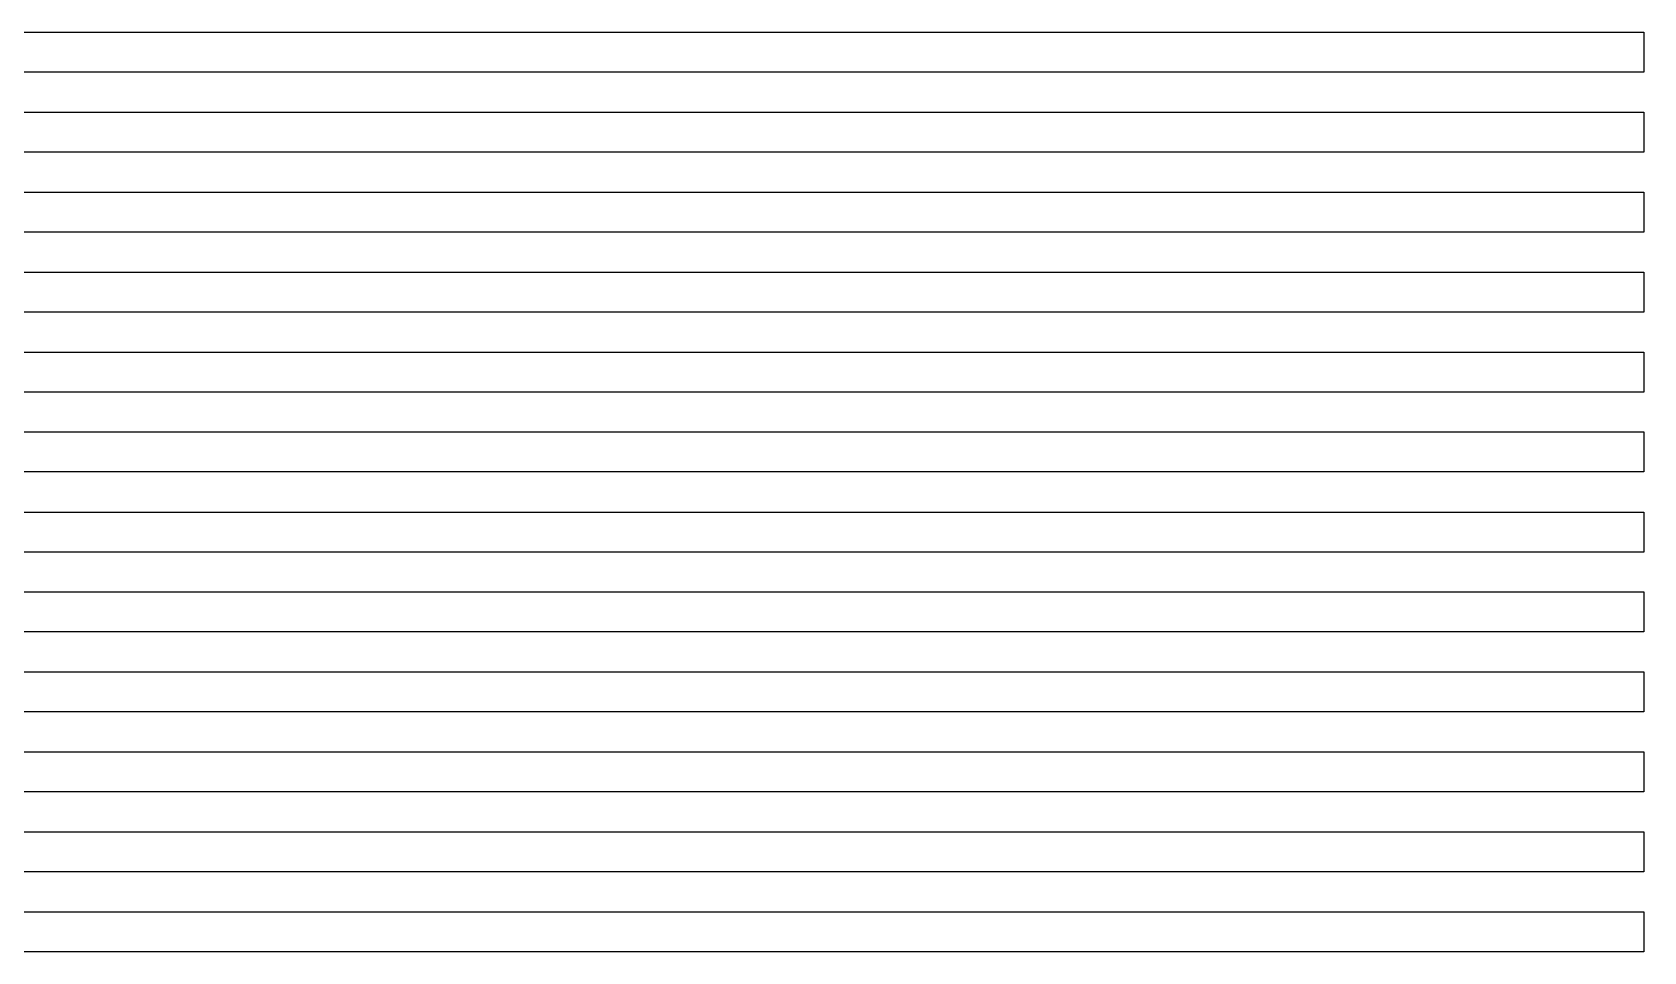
# Model space of a CAD drawing. Extents: x 20 to 170, y 60 to 234.
# Drawn here: x 132.5 to 170, y 212.6 to 234.01 of the extents above; entities that cross this region are included whole.
import ezdxf

# ---------------------------------------------------------------- set-up
doc = ezdxf.new("R2010")
doc.units = 0
doc.header["$LTSCALE"] = 0.000394
doc.layers.add('SPLINE', color=7, linetype='CONTINUOUS')

msp = doc.modelspace()

# ---------------------------------------------------------------- linework, layer by layer
at = {"layer": 'SPLINE', "color": 2}
for points in [[(130.210983, 234.005997, -39.026123), (133.002243, 234.005997, -39.098145), (133.699463, 234.005997, -39.098145), (134.311584, 234.005997, -39.142025), (135.793518, 234.005997, -39.176445), (136.490738, 234.005997, -39.176445), (138.409912, 234.005997, -39.248505), (139.282013, 234.005997, -39.254704), (139.981598, 234.005997, -39.276646), (141.376038, 234.005997, -39.292305), (143.470093, 234.005997, -39.326744), (144.167267, 234.005997, -39.326744), (145.214264, 234.005997, -39.364285), (145.564087, 234.005997, -39.364285), (146.960876, 234.005997, -39.442604), (147.658051, 234.005997, -39.442604), (148.355347, 234.005997, -39.458244), (149.402374, 234.005997, -39.514645), (150.799225, 234.005997, -39.517765), (151.146545, 234.005997, -39.549065), (152.543411, 234.005997, -39.592903), (153.240616, 234.005997, -39.592903), (154.287689, 234.005997, -39.630444), (154.984909, 234.005997, -39.630444), (156.031906, 234.005997, -39.668064), (156.381668, 234.005997, -39.671165), (157.951065, 234.005997, -39.743225), (158.125931, 234.005997, -39.752605), (159.520386, 234.005997, -39.783924), (160.220016, 234.005997, -39.818344), (160.479965, 234.005997, -39.846523), (160.917206, 234.005997, -39.855904), (161.266983, 234.005997, -39.887245), (161.614441, 234.005997, -40), (170, 234.005997, -40), (170, 233.074875, -40), (161.614441, 233.074875, -40), (161.266983, 233.074875, -39.884125), (160.567474, 233.074875, -39.843403), (160.220016, 233.074875, -39.799564), (158.823166, 233.074875, -39.746346), (157.253815, 233.074875, -39.743225), (156.381668, 233.074875, -39.671165), (156.031906, 233.074875, -39.664925), (155.334702, 233.074875, -39.636745), (154.637451, 233.074875, -39.630444), (153.5905, 233.074875, -39.596024), (152.193665, 233.074875, -39.586643), (150.799225, 233.074875, -39.517765), (149.752167, 233.074875, -39.514645), (149.052597, 233.074875, -39.486423), (148.70517, 233.074875, -39.480164), (147.658051, 233.074875, -39.442604), (146.960876, 233.074875, -39.442604), (145.564087, 233.074875, -39.395603), (145.214264, 233.074875, -39.367443), (144.866852, 233.074875, -39.361183), (143.994751, 233.074875, -39.326744), (143.12262, 233.074875, -39.326744), (142.075592, 233.074875, -39.292305), (139.981598, 233.074875, -39.292305), (137.887543, 233.074875, -39.242226), (137.712662, 233.074875, -39.229664), (136.490738, 233.074875, -39.176445), (135.968384, 233.074875, -39.176445), (134.399063, 233.074875, -39.138905), (131.955276, 233.074875, -39.029243)], [(131.605392, 232.143631, -39.026123), (133.002243, 232.143631, -39.069984), (134.399063, 232.143631, -39.138905), (135.793518, 232.143631, -39.173325), (137.190353, 232.143631, -39.176445), (138.584793, 232.143631, -39.282925), (140.503967, 232.143631, -39.298584), (141.028595, 232.143631, -39.292305), (142.772888, 232.143631, -39.292305), (143.470093, 232.143631, -39.317345), (143.994751, 232.143631, -39.358086), (144.167267, 232.143631, -39.364285), (145.564087, 232.143631, -39.364285), (145.913879, 232.143631, -39.376865), (146.786011, 232.143631, -39.442604), (147.658051, 232.143631, -39.442604), (148.355347, 232.143631, -39.464504), (149.752167, 232.143631, -39.492725), (151.146545, 232.143631, -39.542805), (152.543411, 232.143631, -39.564724), (153.240616, 232.143631, -39.592903), (153.937836, 232.143631, -39.592903), (155.334702, 232.143631, -39.633625), (156.031906, 232.143631, -39.633625), (156.381668, 232.143631, -39.652405), (156.903992, 232.143631, -39.715004), (157.428696, 232.143631, -39.746346), (158.823166, 232.143631, -39.746346), (160.220016, 232.143631, -39.799564), (160.567474, 232.143631, -39.843403), (161.266983, 232.143631, -39.887245), (161.614441, 232.143631, -40), (170, 232.143631, -40), (170, 231.212433, -40), (161.614441, 231.212433, -40), (161.266983, 231.212433, -39.868484), (160.917206, 231.212433, -39.855904), (159.520386, 231.212433, -39.783924), (158.998032, 231.212433, -39.783924), (158.125931, 231.212433, -39.749424), (157.428696, 231.212433, -39.746346), (156.729111, 231.212433, -39.677464), (156.381668, 231.212433, -39.633625), (155.334702, 231.212433, -39.630444), (153.240616, 231.212433, -39.580364), (152.543411, 231.212433, -39.558464), (151.843811, 231.212433, -39.552185), (151.146545, 231.212433, -39.545925), (150.449341, 231.212433, -39.508385), (149.752167, 231.212433, -39.483284), (148.355347, 231.212433, -39.467686), (147.658051, 231.212433, -39.442604), (146.960876, 231.212433, -39.442604), (145.564087, 231.212433, -39.364285), (144.167267, 231.212433, -39.364285), (143.994751, 231.212433, -39.358086), (143.12262, 231.212433, -39.292305), (139.282013, 231.212433, -39.292305), (138.93454, 231.212433, -39.276646), (137.190353, 231.212433, -39.176445), (136.490738, 231.212433, -39.176445), (135.443756, 231.212433, -39.138905), (134.74646, 231.212433, -39.138905), (134.399063, 231.212433, -39.116943), (133.002243, 231.212433, -39.063725), (132.305008, 231.212433, -39.069984)], [(131.955276, 230.28363, -39.069984), (133.699463, 230.28363, -39.063725), (134.049271, 230.28363, -39.076244), (134.399063, 230.28363, -39.107544), (137.190353, 230.28363, -39.176445), (138.584793, 230.28363, -39.223404), (141.376038, 230.28363, -39.292305), (143.12262, 230.28363, -39.295425), (145.214264, 230.28363, -39.383125), (145.738998, 230.28363, -39.426945), (146.261383, 230.28363, -39.442604), (146.960876, 230.28363, -39.442604), (148.530289, 230.28363, -39.473885), (149.577255, 230.28363, -39.508385), (149.752167, 230.28363, -39.514645), (150.799225, 230.28363, -39.517765), (152.543411, 230.28363, -39.592903), (154.287689, 230.28363, -39.596024), (154.637451, 230.28363, -39.617905), (155.334702, 230.28363, -39.633625), (156.381668, 230.28363, -39.633625), (157.428696, 230.28363, -39.727543), (160.220016, 230.28363, -39.796444), (160.917206, 230.28363, -39.855904), (161.266983, 230.28363, -39.868484), (161.614441, 230.28363, -40), (170, 230.28363, -40), (170, 229.352356, -40), (161.614441, 229.352356, -40), (161.266983, 229.352356, -39.884125), (160.917206, 229.352356, -39.830864), (160.567474, 229.352356, -39.802685), (158.823166, 229.352356, -39.746346), (158.125931, 229.352356, -39.746346), (157.428696, 229.352356, -39.721283), (156.381668, 229.352356, -39.646103), (156.031906, 229.352356, -39.630444), (154.984909, 229.352356, -39.627365), (154.287689, 229.352356, -39.599144), (153.240616, 229.352356, -39.592903), (152.193665, 229.352356, -39.558464), (151.496399, 229.352356, -39.558464), (150.799225, 229.352356, -39.517765), (149.752167, 229.352356, -39.517765), (148.180435, 229.352356, -39.477043), (148.005554, 229.352356, -39.461384), (146.960876, 229.352356, -39.417564), (145.913879, 229.352356, -39.401905), (145.214264, 229.352356, -39.345524), (144.866852, 229.352356, -39.329865), (144.167267, 229.352356, -39.326744), (142.772888, 229.352356, -39.292305), (141.376038, 229.352356, -39.292305), (137.53772, 229.352356, -39.176445), (136.8405, 229.352356, -39.176445), (135.793518, 229.352356, -39.138905), (134.399063, 229.352356, -39.116943), (134.049271, 229.352356, -39.104404), (133.002243, 229.352356, -39.098145), (131.605392, 229.352356, -39.048084)], [(131.605392, 228.421204, -39.026123), (133.002243, 228.421204, -39.098145), (134.049271, 228.421204, -39.104404), (135.096298, 228.421204, -39.138905), (135.793518, 228.421204, -39.145103), (136.490738, 228.421204, -39.173325), (137.190353, 228.421204, -39.176445), (138.237305, 228.421204, -39.210884), (138.584793, 228.421204, -39.214005), (139.631744, 228.421204, -39.254704), (140.32901, 228.421204, -39.254704), (141.028595, 228.421204, -39.273464), (141.376038, 228.421204, -39.292305), (142.423035, 228.421204, -39.292305), (142.772888, 228.421204, -39.307964), (144.167267, 228.421204, -39.326744), (144.866852, 228.421204, -39.326744), (145.214264, 228.421204, -39.342384), (145.913879, 228.421204, -39.395603), (146.960876, 228.421204, -39.411304), (147.658051, 228.421204, -39.436325), (148.355347, 228.421204, -39.458244), (149.402374, 228.421204, -39.514645), (151.496399, 228.421204, -39.524044), (151.843811, 228.421204, -39.545925), (155.334702, 228.421204, -39.630444), (156.031906, 228.421204, -39.630444), (156.729111, 228.421204, -39.661804), (157.428696, 228.421204, -39.715004), (157.601212, 228.421204, -39.736923), (158.823166, 228.421204, -39.780785), (159.520386, 228.421204, -39.799564), (160.045105, 228.421204, -39.818344), (160.917206, 228.421204, -39.818344), (161.222137, 228.421204, -39.843403), (161.526947, 228.421204, -39.984341), (161.550598, 228.421204, -40), (170, 228.421204, -40), (170, 227.492325, -40), (161.571899, 227.492325, -40), (161.233902, 227.492325, -39.849644), (160.917206, 227.492325, -39.818344), (160.220016, 227.492325, -39.827724), (159.172928, 227.492325, -39.783924), (158.125931, 227.492325, -39.777645), (156.729111, 227.492325, -39.658665), (156.031906, 227.492325, -39.630444), (155.334702, 227.492325, -39.630444), (153.937836, 227.492325, -39.611683), (153.5905, 227.492325, -39.596024), (152.890869, 227.492325, -39.592903), (152.36853, 227.492325, -39.583485), (151.843811, 227.492325, -39.542805), (151.146545, 227.492325, -39.517765), (149.752167, 227.492325, -39.514645), (148.005554, 227.492325, -39.442604), (147.658051, 227.492325, -39.442604), (144.866852, 227.492325, -39.329865), (143.994751, 227.492325, -39.326744), (143.12262, 227.492325, -39.295425), (142.075592, 227.492325, -39.292305), (141.376038, 227.492325, -39.261005), (139.981598, 227.492325, -39.242226), (139.282013, 227.492325, -39.214005), (138.759644, 227.492325, -39.214005), (137.190353, 227.492325, -39.176445), (136.490738, 227.492325, -39.176445), (134.74646, 227.492325, -39.107544), (133.002243, 227.492325, -39.095024), (132.305008, 227.492325, -39.038704)], [(131.605392, 226.561127, -39.026123), (133.699463, 226.561127, -39.098145), (134.399063, 226.561127, -39.098145), (135.793518, 226.561127, -39.138905), (136.490738, 226.561127, -39.138905), (137.53772, 226.561127, -39.176445), (137.887543, 226.561127, -39.182705), (138.584793, 226.561127, -39.210884), (139.631744, 226.561127, -39.214005), (139.981598, 226.561127, -39.229664), (141.376038, 226.561127, -39.254704), (142.075592, 226.561127, -39.279804), (142.772888, 226.561127, -39.292305), (144.167267, 226.561127, -39.326744), (144.866852, 226.561127, -39.326744), (147.658051, 226.561127, -39.436325), (148.355347, 226.561127, -39.458244), (149.052597, 226.561127, -39.480164), (149.577255, 226.561127, -39.483284), (150.449341, 226.561127, -39.542805), (151.146545, 226.561127, -39.517765), (151.496399, 226.561127, -39.524044), (153.240616, 226.561127, -39.592903), (154.984909, 226.561127, -39.596024), (156.206787, 226.561127, -39.636745), (156.903992, 226.561127, -39.693085), (158.125931, 226.561127, -39.746346), (159.520386, 226.561127, -39.771385), (159.870132, 226.561127, -39.787045), (160.220016, 226.561127, -39.818344), (160.917206, 226.561127, -39.827724), (161.266983, 226.561127, -39.865303), (161.526947, 226.561127, -39.984341), (161.550598, 226.561127, -40), (170, 226.561127, -40), (170, 225.629868, -40), (161.614441, 225.629868, -40), (161.266983, 225.629868, -39.830864), (160.917206, 225.629868, -39.818344), (160.567474, 225.629868, -39.818344), (160.220016, 225.629868, -39.796444), (158.823166, 225.629868, -39.746346), (158.125931, 225.629868, -39.743225), (156.031906, 225.629868, -39.617905), (155.334702, 225.629868, -39.596024), (153.937836, 225.629868, -39.583485), (153.240616, 225.629868, -39.558464), (152.543411, 225.629868, -39.552185), (151.843811, 225.629868, -39.524044), (150.799225, 225.629868, -39.517765), (150.449341, 225.629868, -39.530304), (149.752167, 225.629868, -39.480164), (148.355347, 225.629868, -39.458244), (148.005554, 225.629868, -39.442604), (147.308319, 225.629868, -39.442604), (146.786011, 225.629868, -39.430084), (145.913879, 225.629868, -39.373745), (145.214264, 225.629868, -39.364285), (144.167267, 225.629868, -39.326744), (143.819824, 225.629868, -39.323605), (143.12262, 225.629868, -39.295425), (142.075592, 225.629868, -39.289124), (141.376038, 225.629868, -39.257885), (140.678833, 225.629868, -39.242226), (140.32901, 225.629868, -39.217144), (138.584793, 225.629868, -39.210884), (136.8405, 225.629868, -39.142025), (136.490738, 225.629868, -39.138905), (135.443756, 225.629868, -39.098145), (134.399063, 225.629868, -39.098145), (132.305008, 225.629868, -39.054344)], [(131.605392, 224.701065, -39.026123), (132.652512, 224.701065, -39.026123), (134.399063, 224.701065, -39.091885), (135.793518, 224.701065, -39.098145), (137.887543, 224.701065, -39.176445), (138.584793, 224.701065, -39.179585), (139.282013, 224.701065, -39.204624), (139.456879, 224.701065, -39.214005), (139.981598, 224.701065, -39.214005), (140.678833, 224.701065, -39.239044), (141.376038, 224.701065, -39.292305), (143.12262, 224.701065, -39.292305), (143.994751, 224.701065, -39.326744), (145.564087, 224.701065, -39.364285), (146.960876, 224.701065, -39.433205), (148.005554, 224.701065, -39.442604), (149.052597, 224.701065, -39.480164), (149.752167, 224.701065, -39.483284), (150.624252, 224.701065, -39.517765), (151.146545, 224.701065, -39.517765), (152.543411, 224.701065, -39.558464), (153.5905, 224.701065, -39.558464), (155.334702, 224.701065, -39.643005), (156.729111, 224.701065, -39.671165), (157.078964, 224.701065, -39.699345), (159.172928, 224.701065, -39.783924), (159.520386, 224.701065, -39.783924), (160.917206, 224.701065, -39.818344), (161.233902, 224.701065, -39.837143), (161.571899, 224.701065, -40), (170, 224.701065, -40), (170, 223.769867, -40), (161.550598, 223.769867, -40), (161.526947, 223.769867, -39.984341), (161.222137, 223.769867, -39.843403), (160.917206, 223.769867, -39.818344), (160.220016, 223.769867, -39.818344), (159.870132, 223.769867, -39.793304), (159.172928, 223.769867, -39.783924), (155.334702, 223.769867, -39.630444), (153.850449, 223.769867, -39.596024), (153.240616, 223.769867, -39.552185), (152.543411, 223.769867, -39.564724), (151.843811, 223.769867, -39.542805), (151.496399, 223.769867, -39.517765), (150.449341, 223.769867, -39.517765), (149.402374, 223.769867, -39.480164), (149.052597, 223.769867, -39.480164), (148.005554, 223.769867, -39.442604), (147.308319, 223.769867, -39.442604), (146.786011, 223.769867, -39.430084), (145.913879, 223.769867, -39.364285), (145.214264, 223.769867, -39.364285), (144.167267, 223.769867, -39.326744), (143.12262, 223.769867, -39.326744), (142.075592, 223.769867, -39.292305), (141.376038, 223.769867, -39.298584), (140.678833, 223.769867, -39.257885), (140.156509, 223.769867, -39.248505), (139.631744, 223.769867, -39.232784), (139.282013, 223.769867, -39.207745), (138.584793, 223.769867, -39.179585), (137.53772, 223.769867, -39.176445), (135.618622, 223.769867, -39.098145), (134.74646, 223.769867, -39.098145), (133.002243, 223.769867, -39.026123), (131.257965, 223.769867, -39.026123)], [(131.605392, 222.838623, -39.026123), (133.002243, 222.838623, -39.026123), (133.699463, 222.838623, -39.054344), (134.659058, 222.838623, -39.098145), (135.096298, 222.838623, -39.107544), (135.968384, 222.838623, -39.138905), (136.490738, 222.838623, -39.138905), (137.53772, 222.838623, -39.176445), (138.409912, 222.838623, -39.204624), (138.584793, 222.838623, -39.210884), (139.631744, 222.838623, -39.214005), (140.678833, 222.838623, -39.254704), (141.028595, 222.838623, -39.254704), (144.167267, 222.838623, -39.326744), (144.866852, 222.838623, -39.329865), (147.658051, 222.838623, -39.442604), (148.005554, 222.838623, -39.442604), (148.355347, 222.838623, -39.458244), (149.752167, 222.838623, -39.480164), (150.624252, 222.838623, -39.517765), (151.146545, 222.838623, -39.517765), (152.543411, 222.838623, -39.561584), (153.240616, 222.838623, -39.561584), (153.5905, 222.838623, -39.583485), (154.984909, 222.838623, -39.621063), (156.729111, 222.838623, -39.683704), (158.300842, 222.838623, -39.746346), (158.823166, 222.838623, -39.746346), (159.870132, 222.838623, -39.783924), (160.567474, 222.838623, -39.802685), (161.233902, 222.838623, -39.837143), (161.571899, 222.838623, -40), (170, 222.838623, -40), (170, 221.907364, -40), (161.526947, 221.907364, -40), (161.266983, 221.907364, -39.877865), (160.917206, 221.907364, -39.827724), (158.823166, 221.907364, -39.746346), (158.125931, 221.907364, -39.743225), (156.031906, 221.907364, -39.658665), (155.334702, 221.907364, -39.602264), (154.984909, 221.907364, -39.596024), (154.637451, 221.907364, -39.599144), (154.287689, 221.907364, -39.611683), (154.112747, 221.907364, -39.611683), (153.5905, 221.907364, -39.567844), (153.240616, 221.907364, -39.552185), (152.543411, 221.907364, -39.564724), (151.146545, 221.907364, -39.517765), (150.624252, 221.907364, -39.517765), (149.752167, 221.907364, -39.480164), (148.355347, 221.907364, -39.458244), (145.214264, 221.907364, -39.329865), (144.167267, 221.907364, -39.326744), (141.376038, 221.907364, -39.254704), (139.981598, 221.907364, -39.229664), (139.631744, 221.907364, -39.214005), (138.584793, 221.907364, -39.210884), (136.490738, 221.907364, -39.138905), (135.618622, 221.907364, -39.138905), (134.74646, 221.907364, -39.095024), (133.002243, 221.907364, -39.026123), (131.605392, 221.907364, -39.026123)], [(131.605392, 220.978546, -39.026123), (133.002243, 220.978546, -39.026123), (134.399063, 220.978546, -39.079384), (134.74646, 220.978546, -39.098145), (135.443756, 220.978546, -39.104404), (135.793518, 220.978546, -39.110683), (137.450348, 220.978546, -39.176445), (137.887543, 220.978546, -39.182705), (138.584793, 220.978546, -39.210884), (139.631744, 220.978546, -39.214005), (140.32901, 220.978546, -39.254704), (141.376038, 220.978546, -39.257885), (144.167267, 220.978546, -39.326744), (144.866852, 220.978546, -39.326744), (146.611115, 220.978546, -39.389404), (146.960876, 220.978546, -39.408165), (147.658051, 220.978546, -39.436325), (148.355347, 220.978546, -39.458244), (149.752167, 220.978546, -39.480164), (152.543411, 220.978546, -39.552185), (153.5905, 220.978546, -39.592903), (154.287689, 220.978546, -39.599144), (155.334702, 220.978546, -39.596024), (156.031906, 220.978546, -39.621063), (158.125931, 220.978546, -39.743225), (158.823166, 220.978546, -39.746346), (159.520386, 220.978546, -39.805824), (160.917206, 220.978546, -39.821484), (161.266983, 220.978546, -39.849644), (161.614441, 220.978546, -40), (170, 220.978546, -40), (170, 220.047363, -40), (161.614441, 220.047363, -40), (161.266983, 220.047363, -39.830864), (160.74234, 220.047363, -39.818344), (160.394867, 220.047363, -39.815205), (159.520386, 220.047363, -39.761963), (159.172928, 220.047363, -39.746346), (158.125931, 220.047363, -39.736923), (157.428696, 220.047363, -39.680565), (156.903992, 220.047363, -39.661804), (155.334702, 220.047363, -39.627365), (154.637451, 220.047363, -39.599144), (153.240616, 220.047363, -39.580364), (152.890869, 220.047363, -39.558464), (152.36853, 220.047363, -39.517765), (151.146545, 220.047363, -39.517765), (149.752167, 220.047363, -39.480164), (148.355347, 220.047363, -39.458244), (148.005554, 220.047363, -39.442604), (146.960876, 220.047363, -39.433205), (146.261383, 220.047363, -39.379963), (144.866852, 220.047363, -39.329865), (143.994751, 220.047363, -39.326744), (142.772888, 220.047363, -39.279804), (141.376038, 220.047363, -39.254704), (139.981598, 220.047363, -39.214005), (138.584793, 220.047363, -39.210884), (138.409912, 220.047363, -39.204624), (137.53772, 220.047363, -39.145103), (136.8405, 220.047363, -39.138905), (135.793518, 220.047363, -39.098145), (135.443756, 220.047363, -39.095024), (134.74646, 220.047363, -39.069984), (134.049271, 220.047363, -39.063725), (133.002243, 220.047363, -39.026123), (131.955276, 220.047363, -39.026123)], [(131.955276, 219.116135, -39.026123), (133.699463, 219.116135, -39.026123), (134.74646, 219.116135, -39.063725), (135.443756, 219.116135, -39.082523), (135.793518, 219.116135, -39.107544), (136.665588, 219.116135, -39.138905), (137.190353, 219.116135, -39.138905), (139.282013, 219.116135, -39.214005), (140.32901, 219.116135, -39.214005), (141.376038, 219.116135, -39.248505), (142.423035, 219.116135, -39.254704), (144.167267, 219.116135, -39.326744), (145.214264, 219.116135, -39.329865), (146.960876, 219.116135, -39.408165), (148.355347, 219.116135, -39.433205), (149.402374, 219.116135, -39.477043), (151.146545, 219.116135, -39.517765), (152.543411, 219.116135, -39.517765), (153.240616, 219.116135, -39.545925), (154.20018, 219.116135, -39.592903), (154.637451, 219.116135, -39.599144), (155.509567, 219.116135, -39.630444), (156.031906, 219.116135, -39.630444), (157.428696, 219.116135, -39.680565), (158.125931, 219.116135, -39.736923), (159.172928, 219.116135, -39.746346), (160.220016, 219.116135, -39.783924), (160.74234, 219.116135, -39.783924), (160.917206, 219.116135, -39.793304), (161.092087, 219.116135, -39.815205), (161.266983, 219.116135, -39.846523), (161.614441, 219.116135, -40), (170, 219.116135, -40), (170, 218.187302, -40), (161.614441, 218.187302, -40), (161.266983, 218.187302, -39.868484), (160.917206, 218.187302, -39.793304), (159.695251, 218.187302, -39.777645), (158.125931, 218.187302, -39.746346), (157.428696, 218.187302, -39.696224), (157.078964, 218.187302, -39.664925), (156.381668, 218.187302, -39.633625), (155.334702, 218.187302, -39.627365), (153.937836, 218.187302, -39.570984), (153.240616, 218.187302, -39.549065), (152.543411, 218.187302, -39.524044), (151.843811, 218.187302, -39.517765), (151.496399, 218.187302, -39.524044), (150.449341, 218.187302, -39.480164), (149.577255, 218.187302, -39.477043), (148.005554, 218.187302, -39.408165), (146.086411, 218.187302, -39.398785), (145.214264, 218.187302, -39.329865), (144.167267, 218.187302, -39.326744), (142.075592, 218.187302, -39.254704), (141.376038, 218.187302, -39.254704), (139.981598, 218.187302, -39.229664), (138.237305, 218.187302, -39.167065), (137.190353, 218.187302, -39.138905), (136.490738, 218.187302, -39.138905), (135.793518, 218.187302, -39.110683), (134.399063, 218.187302, -39.026123), (131.605392, 218.187302, -39.026123)], [(131.605392, 217.256088, -39.026123), (134.74646, 217.256088, -39.026123), (135.618622, 217.256088, -39.091885), (135.793518, 217.256088, -39.098145), (136.8405, 217.256088, -39.173325), (139.282013, 217.256088, -39.176445), (139.631744, 217.256088, -39.195244), (139.981598, 217.256088, -39.232784), (141.028595, 217.256088, -39.214005), (141.376038, 217.256088, -39.226543), (142.075592, 217.256088, -39.276646), (143.12262, 217.256088, -39.292305), (143.819824, 217.256088, -39.292305), (144.866852, 217.256088, -39.326744), (145.214264, 217.256088, -39.329865), (145.564087, 217.256088, -39.361183), (146.261383, 217.256088, -39.373745), (146.611115, 217.256088, -39.367443), (147.658051, 217.256088, -39.401905), (148.005554, 217.256088, -39.408165), (148.355347, 217.256088, -39.433205), (149.752167, 217.256088, -39.480164), (150.799225, 217.256088, -39.480164), (151.843811, 217.256088, -39.517765), (152.36853, 217.256088, -39.517765), (154.287689, 217.256088, -39.592903), (154.637451, 217.256088, -39.599144), (155.334702, 217.256088, -39.627365), (156.381668, 217.256088, -39.633625), (157.428696, 217.256088, -39.708744), (158.125931, 217.256088, -39.721283), (160.917206, 217.256088, -39.821484), (161.266983, 217.256088, -39.849644), (161.614441, 217.256088, -40), (170, 217.256088, -40), (170, 216.324844, -40), (161.614441, 216.324844, -40), (161.266983, 216.324844, -39.830864), (158.125931, 216.324844, -39.708744), (157.776199, 216.324844, -39.702503), (156.729111, 216.324844, -39.646103), (156.031906, 216.324844, -39.630444), (155.15979, 216.324844, -39.596024), (154.112747, 216.324844, -39.586643), (153.240616, 216.324844, -39.517765), (151.843811, 216.324844, -39.517765), (151.321487, 216.324844, -39.511463), (149.752167, 216.324844, -39.480164), (149.402374, 216.324844, -39.480164), (149.052597, 216.324844, -39.467686), (148.355347, 216.324844, -39.417564), (146.960876, 216.324844, -39.373745), (146.261383, 216.324844, -39.364285), (145.564087, 216.324844, -39.317345), (144.866852, 216.324844, -39.292305), (142.772888, 216.324844, -39.292305), (141.376038, 216.324844, -39.214005), (139.981598, 216.324844, -39.192104), (139.631744, 216.324844, -39.179585), (138.584793, 216.324844, -39.176445), (137.190353, 216.324844, -39.142025), (136.8405, 216.324844, -39.142025), (136.490738, 216.324844, -39.129444), (135.793518, 216.324844, -39.073124), (135.618622, 216.324844, -39.063725), (134.74646, 216.324844, -39.057465), (134.049271, 216.324844, -39.026123), (131.605392, 216.324844, -39.026123)], [(131.605392, 215.393738, -38.988544), (133.002243, 215.393738, -39.026123), (134.049271, 215.393738, -39.026123), (134.399063, 215.393738, -39.041805), (135.793518, 215.393738, -39.063725), (136.8405, 215.393738, -39.138905), (137.190353, 215.393738, -39.138905), (138.584793, 215.393738, -39.176445), (139.631744, 215.393738, -39.179585), (140.678833, 215.393738, -39.214005), (141.376038, 215.393738, -39.217144), (142.075592, 215.393738, -39.242226), (143.035187, 215.393738, -39.292305), (143.470093, 215.393738, -39.295425), (143.819824, 215.393738, -39.311104), (144.866852, 215.393738, -39.292305), (146.086411, 215.393738, -39.339264), (146.960876, 215.393738, -39.408165), (148.70517, 215.393738, -39.442604), (149.052597, 215.393738, -39.467686), (150.536835, 215.393738, -39.517765), (151.496399, 215.393738, -39.517765), (152.323563, 215.393738, -39.545925), (152.36853, 215.393738, -39.549065), (152.543411, 215.393738, -39.533424), (153.937836, 215.393738, -39.564724), (154.287689, 215.393738, -39.592903), (155.334702, 215.393738, -39.592903), (156.729111, 215.393738, -39.633625), (157.428696, 215.393738, -39.661804), (157.951065, 215.393738, -39.696224), (159.870132, 215.393738, -39.777645), (160.567474, 215.393738, -39.818344), (160.917206, 215.393738, -39.818344), (161.266983, 215.393738, -39.830864), (161.614441, 215.393738, -40), (170, 215.393738, -40), (170, 214.464798, -40), (161.614441, 214.464798, -40), (161.266983, 214.464798, -39.830864), (160.567474, 214.464798, -39.815205), (159.520386, 214.464798, -39.761963), (159.172928, 214.464798, -39.749424), (156.729111, 214.464798, -39.630444), (156.031906, 214.464798, -39.617905), (155.334702, 214.464798, -39.592903), (153.937836, 214.464798, -39.583485), (152.543411, 214.464798, -39.527145), (151.146545, 214.464798, -39.508385), (150.449341, 214.464798, -39.480164), (149.402374, 214.464798, -39.480164), (148.355347, 214.464798, -39.433205), (146.960876, 214.464798, -39.408165), (146.261383, 214.464798, -39.373745), (144.866852, 214.464798, -39.326744), (144.167267, 214.464798, -39.326744), (142.947754, 214.464798, -39.276646), (142.423035, 214.464798, -39.232784), (142.075592, 214.464798, -39.217144), (141.376038, 214.464798, -39.223404), (141.028595, 214.464798, -39.229664), (140.678833, 214.464798, -39.223404), (139.282013, 214.464798, -39.176445), (138.584793, 214.464798, -39.176445), (137.190353, 214.464798, -39.154484), (136.490738, 214.464798, -39.129444), (135.793518, 214.464798, -39.073124), (134.74646, 214.464798, -39.063725), (133.699463, 214.464798, -39.026123), (133.002243, 214.464798, -39.023045), (131.605392, 214.464798, -38.988544)], [(131.605392, 213.533569, -38.988544), (133.002243, 213.533569, -39.026123), (133.699463, 213.533569, -39.026123), (134.74646, 213.533569, -39.063725), (135.096298, 213.533569, -39.069984), (136.143234, 213.533569, -39.126366), (136.490738, 213.533569, -39.138905), (136.8405, 213.533569, -39.142025), (137.190353, 213.533569, -39.154484), (138.584793, 213.533569, -39.176445), (139.282013, 213.533569, -39.176445), (140.32901, 213.533569, -39.214005), (141.028595, 213.533569, -39.232784), (142.075592, 213.533569, -39.214005), (142.772888, 213.533569, -39.229664), (143.994751, 213.533569, -39.317345), (145.564087, 213.533569, -39.364285), (146.611115, 213.533569, -39.364285), (147.658051, 213.533569, -39.401905), (148.005554, 213.533569, -39.408165), (149.577255, 213.533569, -39.477043), (151.496399, 213.533569, -39.483284), (151.843811, 213.533569, -39.486423), (154.287689, 213.533569, -39.592903), (155.334702, 213.533569, -39.596024), (156.206787, 213.533569, -39.630444), (156.729111, 213.533569, -39.630444), (158.125931, 213.533569, -39.711884), (158.998032, 213.533569, -39.777645), (160.220016, 213.533569, -39.787045), (160.917206, 213.533569, -39.818344), (161.266983, 213.533569, -39.846523), (161.614441, 213.533569, -40), (170, 213.533569, -40), (170, 212.602463, -40), (161.614441, 212.602463, -40), (161.266983, 212.602463, -39.849644), (160.917206, 212.602463, -39.818344), (160.220016, 212.602463, -39.787045), (159.782745, 212.602463, -39.783924), (157.428696, 212.602463, -39.686844), (156.729111, 212.602463, -39.646103), (155.682159, 212.602463, -39.627365), (155.15979, 212.602463, -39.596024), (153.415543, 212.602463, -39.592903), (152.890869, 212.602463, -39.580364), (151.146545, 212.602463, -39.480164), (149.577255, 212.602463, -39.480164), (148.70517, 212.602463, -39.411304), (148.005554, 212.602463, -39.401905), (146.960876, 212.602463, -39.364285), (145.913879, 212.602463, -39.364285), (144.866852, 212.602463, -39.329865), (144.517059, 212.602463, -39.326744), (144.167267, 212.602463, -39.323605), (143.470093, 212.602463, -39.264145), (143.12262, 212.602463, -39.254704), (141.376038, 212.602463, -39.214005), (139.981598, 212.602463, -39.176445), (138.409912, 212.602463, -39.176445), (137.53772, 212.602463, -39.145103), (136.8405, 212.602463, -39.138905), (136.490738, 212.602463, -39.126366), (135.793518, 212.602463, -39.073124), (134.74646, 212.602463, -39.029243), (133.002243, 212.602463, -39.026123), (129.861221, 212.602463, -38.947865)]]:
    msp.add_polyline3d(points, dxfattribs=at)

doc.saveas('drawing.dxf')
